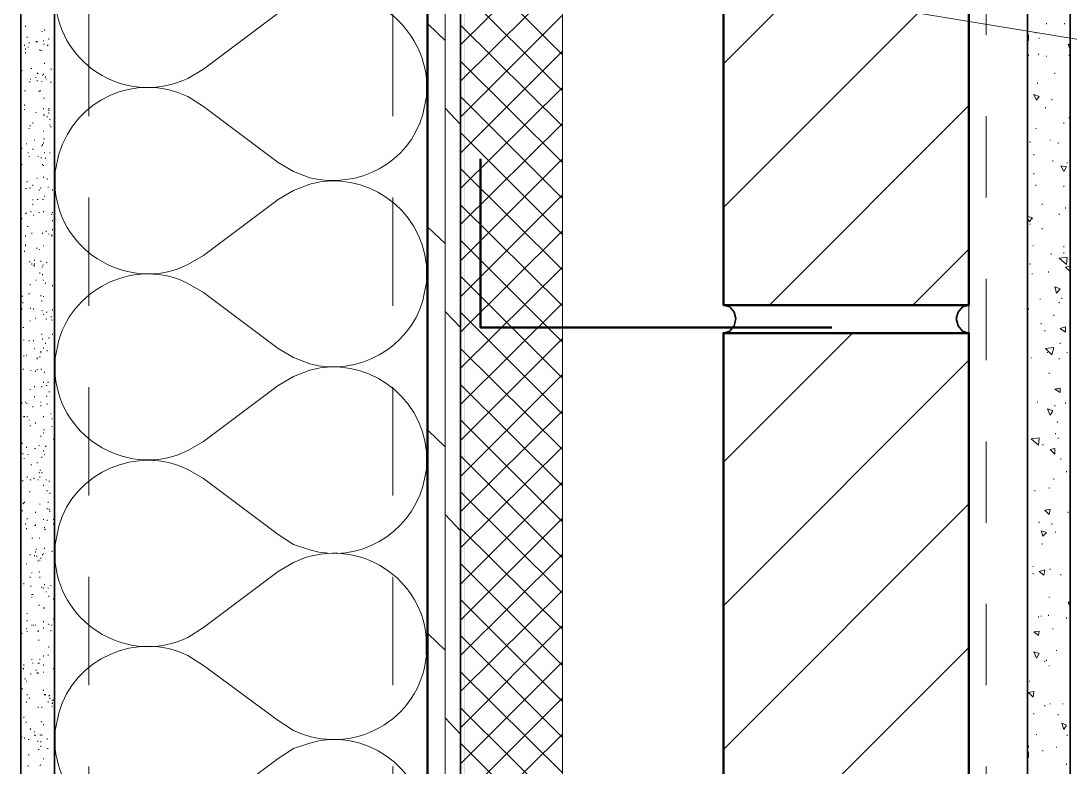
# Model space of a CAD drawing. Header units: inches. Extents: x 5 to 516, y -193 to 129.
# Drawn here: x 339.99 to 341.281, y -39.836 to -38.918 of the extents above; entities that cross this region are included whole.
import ezdxf

# ---------------------------------------------------------------- set-up
doc = ezdxf.new("R2010")
doc.units = ezdxf.units.IN
doc.header["$MEASUREMENT"] = 0
doc.linetypes.add('PDF_IMPORT', pattern=[1, 0.8, -0.2])
doc.layers.add('PDF5_Geometry', color=7, linetype='Continuous')
doc.layers.add('PDF5_Solid Fills', color=7, linetype='Continuous')

msp = doc.modelspace()

# ---------------------------------------------------------------- hatches: boundary and pattern name
at = {"layer": 'PDF5_Solid Fills', "transparency": 33554559}
msp.add_hatch(color=256, dxfattribs=at).paths.add_polyline_path([(340.5365054, -43.3156769), (340.5321397, -43.3156769), (340.5321397, -44.6301215), (340.5365841, -44.625677), (340.536584, -25.9690092), (340.5354729, -25.9690092)])

# ---------------------------------------------------------------- linework, layer by layer
at = {"layer": 'PDF5_Geometry', "lineweight": 35}
for points in [[(340.4899169, -44.6356774), (340.4899169, -25.9690092), (340.531028, -25.9690092), (340.531028, -44.6356774)], [(339.9899169, -44.5945657), (339.9899169, -32.0101203), (340.031028, -32.0101203), (340.031028, -44.5945657)], [(341.2810276, -35.3445649), (341.2810276, -44.1356768), (341.2288053, -44.1356768), (341.2288053, -35.3445649)]]:
    msp.add_lwpolyline(points, close=True, dxfattribs=at)
at = {"layer": 'PDF5_Geometry', "lineweight": 15}
for points in [[(340.4910291, -44.6356768), (340.4910291, -25.9690086)], [(340.5121382, -44.6356768), (340.5121382, -25.9690086)], [(340.8543601, -38.9712324), (341.1565824, -38.6690101)], [(340.5310275, -38.9478989), (340.6565831, -38.8234544)], [(340.6565836, -38.9601206), (340.531028, -38.834565)], [(340.6532515, -38.8356767), (344.1365853, -39.40901), (344.6365853, -39.40901)], [(340.8543601, -39.1478987), (341.1565824, -38.8456764)], [(340.5310275, -38.9923432), (340.6565831, -38.8678987)], [(340.6565836, -39.0045655), (340.531028, -38.8790099)], [(340.5310275, -39.0367875), (340.6565831, -38.911232)], [(339.9954743, -38.9245651), (339.9954743, -38.9256761)], [(340.5121382, -38.9423435), (340.4910271, -38.9223435)], [(340.6565836, -39.0478988), (340.531028, -38.9234543)], [(341.2521376, -38.9223432), (341.2521376, -38.9212321)], [(341.2743634, -38.9223432), (341.2743634, -38.9212321)], [(339.9976965, -38.9390095), (339.9976965, -38.9378984)], [(340.0154743, -38.9312317), (340.0165854, -38.9312317)], [(340.0188076, -38.9301207), (340.0188076, -38.9290096)], [(341.2299163, -38.9356766), (341.2288052, -38.9356766)], [(341.2299163, -38.9356769), (341.2299163, -38.9423435), (341.2288052, -38.9423435)], [(341.2388048, -38.9334539), (341.2388048, -38.9323428)], [(341.2432491, -38.9401208), (341.2432491, -38.9390097)], [(339.9943631, -38.9490094), (339.9943631, -38.9478983)], [(339.9954743, -38.9523429), (339.9954743, -38.9534539)], [(339.9988076, -38.9501207), (339.9988076, -38.9512318)], [(339.9999187, -38.9456762), (339.9999187, -38.9445651)], [(340.0088076, -38.9445651), (340.0088076, -38.943454)], [(340.0099187, -38.943454), (340.0099187, -38.9445651)], [(340.0176965, -38.9423427), (340.0176965, -38.943454)], [(340.0188076, -38.9467872), (340.0176965, -38.9467872)], [(340.023252, -38.9478983), (340.0221409, -38.9490094)], [(340.0243631, -38.9412316), (340.0243631, -38.9401206)], [(341.2810276, -38.9534542), (341.2788053, -38.9467875)], [(341.2810276, -38.9478989), (341.2788053, -38.9467878)], [(339.9954743, -38.9567874), (339.9954743, -38.9578985)], [(340.013252, -38.954565), (340.013252, -38.9534539)], [(340.0143631, -38.954565), (340.0154743, -38.954565)], [(340.5310275, -39.0812324), (340.6565831, -38.9556769)], [(341.2299163, -38.9612317), (341.2299163, -38.9601205)], [(341.2421414, -38.9601206), (341.2421414, -38.9590095)], [(341.2521376, -38.9623427), (341.2521376, -38.9612316)], [(341.2799154, -38.9612317), (341.2799154, -38.9601205)], [(340.0021409, -38.9767871), (340.0032521, -38.9767871)], [(340.0188076, -38.9712318), (340.0188076, -38.9701205)], [(340.0265854, -38.9778985), (340.0276965, -38.9778985)], [(340.6565836, -39.0923431), (340.531028, -38.9678986)], [(339.9910298, -38.9801206), (339.9910298, -38.9790096)], [(340.0021409, -38.9901205), (340.0010298, -38.9901205)], [(340.0088076, -38.9878984), (340.0076965, -38.9878984)], [(340.0110298, -38.9823428), (340.0099187, -38.9834538)], [(340.0099187, -38.9923429), (340.0099187, -38.9912316)], [(340.0165854, -38.9856762), (340.0165854, -38.9845652)], [(340.0176965, -38.9845652), (340.0176965, -38.9834538)], [(340.0199187, -38.9867873), (340.0199187, -38.9878984)], [(340.0210298, -38.9901205), (340.0210298, -38.9890094)], [(341.2621383, -38.9834541), (341.2621383, -38.982343)], [(339.9999187, -38.993454), (340.0010298, -38.993454)], [(340.0154743, -38.993454), (340.0154743, -38.9923429)], [(340.0265854, -38.993454), (340.0265854, -38.9945651)], [(340.5310275, -39.1245651), (340.6565831, -39.0001207)], [(341.2410292, -38.9956764), (341.2410292, -38.9945653)], [(339.9943631, -39.0045649), (339.9954743, -39.0045649)], [(340.0121409, -39.0056763), (340.0121409, -39.0045649)], [(340.0143631, -39.0045649), (340.013252, -39.0045649)], [(340.0188076, -39.013454), (340.0176965, -39.013454)], [(340.1954743, -39.011232), (340.2143632, -39.0234542), (340.3065854, -39.0923431), (340.3254743, -39.1034542), (340.3454743, -39.111232)], [(340.6565836, -39.136788), (340.531028, -39.0112324)], [(341.2432491, -39.0112319), (341.2365824, -39.0090097)], [(341.2432503, -39.0112317), (341.239917, -39.0156762), (341.2365837, -39.0090095)], [(341.2588062, -39.0156762), (341.2588062, -39.014565)], [(339.9899187, -39.0190094), (339.9899187, -39.0178983)], [(339.9943631, -39.0223428), (339.9943631, -39.0212318)], [(339.9943631, -39.0267874), (339.9943631, -39.0278984)], [(340.0176965, -39.0267874), (340.0176965, -39.025676)], [(340.0243631, -39.0267874), (340.0243631, -39.025676)], [(340.0243631, -39.0290095), (340.0243631, -39.0278984)], [(340.5310275, -39.0456761), (340.5121386, -39.0256761)], [(340.9110279, -39.2678983), (341.1565835, -39.0223427)], [(341.2510299, -39.0256769), (341.2510299, -39.0245658)], [(340.0088076, -39.0312316), (340.0076965, -39.0312316)], [(340.0176965, -39.0334541), (340.0188076, -39.0345651)], [(340.0221409, -39.0367872), (340.0221409, -39.0356762)], [(340.0243631, -39.0312316), (340.0243631, -39.0323427)], [(340.0254743, -39.0401207), (340.0254743, -39.0390094)], [(341.2799154, -39.0378986), (341.2799154, -39.0367875)], [(339.9999187, -39.0512317), (339.9999187, -39.0501206)], [(340.0010298, -39.0478985), (340.0010298, -39.0467871)], [(340.0043631, -39.044565), (340.0043631, -39.0434539)], [(340.0176965, -39.0545652), (340.0176965, -39.0534538)], [(340.0254743, -39.0467871), (340.0254743, -39.0456761)], [(340.0265854, -39.0490095), (340.0265854, -39.0478985)], [(340.5310275, -39.16901), (340.6565831, -39.0445656)], [(340.6565836, -39.1812318), (340.531028, -39.0556762)], [(341.2388048, -39.051232), (341.2388048, -39.0501208)], [(341.2732512, -39.044565), (341.2732512, -39.0434539)], [(339.9899187, -39.063454), (339.9899187, -39.0623429)], [(339.9965854, -39.0701206), (339.9965854, -39.0690096)], [(340.0065853, -39.064565), (340.0065853, -39.0656761)], [(340.0188076, -39.063454), (340.0176965, -39.063454)], [(340.0176965, -39.0690096), (340.0176965, -39.0678985)], [(341.2321407, -39.0678985), (341.2321407, -39.0667874)], [(341.2565818, -39.0656764), (341.2565818, -39.0645653)], [(341.2665826, -39.0690096), (341.2665826, -39.0678985)], [(339.9910298, -39.0745649), (339.9910298, -39.0756762)], [(339.9988076, -39.0801205), (339.9988076, -39.0812316)], [(340.0043631, -39.0767873), (340.0043631, -39.0756762)], [(340.0154743, -39.0723428), (340.0154743, -39.0712317)], [(340.0165854, -39.0701206), (340.0165854, -39.0712317)], [(340.0188076, -39.0812316), (340.0188076, -39.0801205)], [(340.0254743, -39.0801205), (340.0254743, -39.0812316)], [(339.9910298, -39.0956763), (339.9910298, -39.094565)], [(339.9999187, -39.0856761), (339.9999187, -39.0845651)], [(340.0110298, -39.0856761), (340.0110298, -39.0845651)], [(340.0154743, -39.0867872), (340.0143631, -39.0867872)], [(340.0165854, -39.0956763), (340.0165854, -39.094565)], [(340.0199187, -39.0867872), (340.0199187, -39.0878983)], [(340.0365854, -39.0823431), (340.0321409, -39.1034542), (340.0321409, -39.1256764)], [(340.4910291, -39.0890099), (340.489918, -39.0867877)], [(340.5310275, -39.2134544), (340.6565831, -39.0878988)], [(341.2365849, -39.0834546), (341.2365849, -39.0823435)], [(341.2599184, -39.091232), (341.2599184, -39.0901209)], [(341.2776955, -39.0934542), (341.2776955, -39.0923431)], [(340.0176965, -39.0967874), (340.0176965, -39.0956763)], [(340.0310298, -39.1078983), (340.0310298, -39.1067872)], [(340.6565836, -39.2245656), (340.531028, -39.1001211)], [(341.2365849, -39.1067875), (341.2365849, -39.1056764)], [(341.2765833, -39.0978984), (341.2699166, -39.0967873)], [(341.2765846, -39.0978988), (341.2732512, -39.1034543), (341.2699179, -39.0967877)], [(339.9976965, -39.1167874), (339.9976965, -39.115676)], [(340.0043631, -39.1212317), (340.0043631, -39.1201206)], [(340.0099187, -39.1123428), (340.0099187, -39.1112318)], [(340.0176965, -39.1112318), (340.0176965, -39.1101207)], [(340.0221409, -39.1134539), (340.0221409, -39.1123428)], [(340.3454743, -39.1190095), (340.3254743, -39.1267873), (340.3065854, -39.1378984)], [(341.2388048, -39.1212319), (341.2388048, -39.1201208)], [(339.9954743, -39.1245651), (339.9965854, -39.1245651)], [(340.0010298, -39.1245651), (340.0010298, -39.1234541)], [(340.0121409, -39.1267873), (340.0121409, -39.1256762)], [(340.0143631, -39.1245651), (340.0143631, -39.1234541)], [(340.0188076, -39.134565), (340.0188076, -39.133454)], [(340.023252, -39.1223427), (340.023252, -39.1234541)], [(340.0288076, -39.1267873), (340.0288076, -39.1256762)], [(340.5310275, -39.2578987), (340.6565831, -39.1323431)], [(341.2732512, -39.122343), (341.2732512, -39.1212319)], [(340.0043631, -39.1390096), (340.0043631, -39.1378985)], [(340.0043631, -39.1445652), (340.0043631, -39.1434538)], [(340.0099187, -39.1378985), (340.0110298, -39.1378985)], [(340.0176965, -39.1378985), (340.0165854, -39.1378985)], [(340.1954743, -39.2178987), (340.2143632, -39.2067876), (340.3065854, -39.1378987)], [(340.6565836, -39.2690099), (340.531028, -39.1445655)], [(341.2465856, -39.1445655), (341.2465856, -39.1434543)], [(339.9965854, -39.1545651), (339.9954743, -39.1556761)], [(340.0021409, -39.153454), (340.0021409, -39.1523429)], [(340.0054743, -39.1578983), (340.0054743, -39.1567872)], [(340.0121409, -39.1545651), (340.0121409, -39.153454)], [(340.0176965, -39.153454), (340.0176965, -39.1523429)], [(340.0276965, -39.1567872), (340.0276965, -39.1556761)], [(340.0288076, -39.1545651), (340.0288076, -39.153454)], [(341.2343605, -39.1601209), (341.228805, -39.1590098)], [(341.2676948, -39.1567872), (341.2676948, -39.1556761)], [(341.2754711, -39.1490097), (341.2754711, -39.1478986)], [(339.9899187, -39.1601207), (339.9899187, -39.1612317)], [(339.9910298, -39.1623428), (339.9910298, -39.1612317)], [(339.9988076, -39.1712316), (339.9976965, -39.1712316)], [(340.0288076, -39.1645649), (340.0288076, -39.1634539)], [(341.2343618, -39.1601213), (341.2310285, -39.1656768), (341.2288062, -39.1612324)], [(341.2321407, -39.16901), (341.2321407, -39.1678989)], [(341.2343605, -39.1623431), (341.2343605, -39.161232)], [(339.9954743, -39.1834539), (339.9954743, -39.1823428)], [(340.0032521, -39.1801207), (340.0032521, -39.1790096)], [(340.0165854, -39.1801207), (340.0165854, -39.1790096)], [(340.0210298, -39.1778983), (340.0210298, -39.1767872)], [(340.0243631, -39.1812318), (340.0243631, -39.1801207)], [(340.0276965, -39.1834539), (340.0276965, -39.1823428), (340.0276965, -39.1812318)], [(340.0288076, -39.1745651), (340.0288076, -39.1756761)], [(340.5121382, -39.1923436), (340.4910271, -39.1723436)], [(340.5310275, -39.301232), (340.6565831, -39.1767875)], [(341.2465856, -39.1745654), (341.2465856, -39.1734543)], [(341.2810276, -39.1756764), (341.2810276, -39.1745653)], [(339.9954743, -39.1934541), (339.9954743, -39.1945651), (339.9954743, -39.1956762)], [(340.0088076, -39.1978983), (340.0099187, -39.1978983)], [(340.0176965, -39.1945651), (340.0176965, -39.1956762)], [(340.6565836, -39.3134543), (340.531028, -39.1878987)], [(341.2354727, -39.1956768), (341.2354727, -39.1945656)], [(341.2732512, -39.1967878), (341.2732512, -39.1956767)], [(339.9943631, -39.2023429), (339.9943631, -39.2012318)], [(340.0121409, -39.1990094), (340.0121409, -39.2001207)], [(341.0876953, -39.2678983), (341.1565842, -39.1990094)], [(341.257694, -39.2056763), (341.257694, -39.2045652)], [(341.2776944, -39.2090098), (341.2765833, -39.2178986), (341.2676944, -39.2101209)], [(341.2776955, -39.2090095), (341.2676955, -39.2101207)], [(341.2732512, -39.2045653), (341.2732512, -39.2034542)], [(340.0010298, -39.2145651), (339.9999187, -39.2145651)], [(340.0032521, -39.2178984), (340.0032521, -39.2167873)], [(340.0054743, -39.2190094), (340.0065853, -39.2201205)], [(340.0065853, -39.2134538), (340.0065853, -39.2123427)], [(340.0065853, -39.2167873), (340.0065853, -39.2178984)], [(340.0143631, -39.2145651), (340.0143631, -39.2134538)], [(340.0165854, -39.2212318), (340.0154743, -39.2212318)], [(340.0176965, -39.2190094), (340.0165854, -39.2190094)], [(340.0221409, -39.2156762), (340.0210298, -39.2156762)], [(340.4843632, -39.2623428), (340.4888076, -39.2401206), (340.4888076, -39.2190095)], [(340.5310275, -39.3456763), (340.6565831, -39.2212319)], [(341.2321407, -39.2178986), (341.2321407, -39.2167875)], [(341.2810276, -39.2201213), (341.275472, -39.2212324)], [(341.2810276, -39.2267877), (341.275472, -39.2212322)], [(341.2765833, -39.2223435), (341.2765833, -39.2212324)], [(340.0088076, -39.2378984), (340.0088076, -39.2367873)], [(340.013252, -39.2278985), (340.013252, -39.2290096)], [(340.0165854, -39.2312317), (340.0165854, -39.2301207)], [(340.0176965, -39.2367873), (340.0176965, -39.2378984)], [(340.6565836, -39.3578986), (340.531028, -39.232343)], [(341.2343605, -39.2301209), (341.2343605, -39.2290098)], [(341.254362, -39.2278988), (341.254362, -39.2267877)], [(340.0010298, -39.243454), (340.0010298, -39.2423429)], [(340.0199187, -39.2412316), (340.0199187, -39.2401205)], [(340.0288076, -39.243454), (340.0288076, -39.2445651)], [(340.1954743, -39.2412317), (340.2143632, -39.2523428), (340.3065854, -39.3212317), (340.3254743, -39.3323428), (340.3454743, -39.3401206)], [(341.268807, -39.2478991), (341.2621403, -39.2456769)], [(341.2688071, -39.2478989), (341.2643627, -39.2534544), (341.2621405, -39.2456767)], [(339.9910298, -39.2567874), (339.9921409, -39.2567874)], [(339.9999187, -39.2545649), (339.9999187, -39.2534539)], [(340.0143631, -39.2567874), (340.0143631, -39.2556763)], [(340.0154743, -39.263454), (340.0154743, -39.262343)], [(340.0176965, -39.2567874), (340.0176965, -39.2578984)], [(340.0310298, -39.2590095), (340.0310298, -39.2578984)], [(341.2443613, -39.2612319), (341.2443613, -39.2601208)], [(341.2710268, -39.2601208), (341.2710268, -39.2590097)], [(339.9910298, -39.2734539), (339.9910298, -39.2723429)], [(339.9921409, -39.2645651), (339.9921409, -39.2656762)], [(340.0010298, -39.2712318), (340.0021409, -39.2723429)], [(340.0054743, -39.2734539), (340.0054743, -39.2723429)], [(340.0165854, -39.274565), (340.0154743, -39.274565)], [(340.0288076, -39.274565), (340.0288076, -39.2734539)], [(340.0310298, -39.2712318), (340.0310298, -39.2701207)], [(340.5310275, -39.3901212), (340.6565831, -39.2656768)], [(341.2299163, -39.2734542), (341.2299163, -39.2723431)], [(341.2676948, -39.2656762), (341.2676948, -39.2645651)], [(340.0010298, -39.2878983), (340.0010298, -39.2867873)], [(340.0076965, -39.2845651), (340.0076965, -39.2834541)], [(340.0176965, -39.2790095), (340.0176965, -39.2801206)], [(340.0210298, -39.2767874), (340.0221409, -39.2767874)], [(340.0210298, -39.2856762), (340.0210298, -39.2845651)], [(340.0265854, -39.2823427), (340.0276965, -39.2823427)], [(340.0276965, -39.2856762), (340.0276965, -39.2867873)], [(340.5310275, -39.2956761), (340.5121386, -39.2756761)], [(340.6565836, -39.4023429), (340.531028, -39.2767874)], [(341.2610261, -39.2812322), (341.2610261, -39.2801211)], [(339.993252, -39.2956761), (339.9921409, -39.2956761)], [(341.2454734, -39.2912318), (341.2454734, -39.2901207)], [(341.2499177, -39.3001209), (341.2499177, -39.2990098)], [(341.2754711, -39.294565), (341.2688044, -39.2967872)], [(341.2754711, -39.2945653), (341.2754711, -39.301232), (341.2688044, -39.2967875)], [(339.993252, -39.3101205), (339.993252, -39.3112319)], [(339.9999187, -39.3123429), (339.9999187, -39.3112319)], [(340.0054743, -39.3123429), (340.0054743, -39.3112319)], [(340.0154743, -39.3045652), (340.0154743, -39.3034538)], [(340.0165854, -39.3101205), (340.0165854, -39.3090094)], [(340.0243631, -39.3078984), (340.0243631, -39.3090094)], [(340.0288076, -39.3034538), (340.0288076, -39.3045652)], [(340.0365854, -39.3112317), (340.0321409, -39.333454), (340.0321409, -39.3545651)], [(340.5310275, -39.434565), (340.6565831, -39.3090094)], [(340.8543601, -39.4612317), (341.013249, -39.3023428)], [(340.0065853, -39.3223428), (340.0065853, -39.3212317)], [(340.0143631, -39.3267873), (340.0143631, -39.3256763), (340.0143631, -39.3245649)], [(340.0176965, -39.3212317), (340.0176965, -39.3201207)], [(340.0199187, -39.3156761), (340.0199187, -39.314565)], [(340.0221409, -39.3245649), (340.0221409, -39.3234539)], [(340.6565836, -39.4456768), (340.531028, -39.3212323)], [(341.2610261, -39.3201207), (341.2510261, -39.3212318)], [(341.2610285, -39.3201209), (341.2588062, -39.3290098), (341.2510285, -39.321232)], [(341.2532498, -39.3267876), (341.2532498, -39.3256765)], [(341.268807, -39.3156764), (341.268807, -39.3145653)], [(341.2776955, -39.3267876), (341.2776955, -39.3256765)], [(339.993252, -39.3301205), (339.993252, -39.3312316)], [(339.9965854, -39.3301205), (339.9965854, -39.3290095)], [(340.0099187, -39.3345651), (340.0099187, -39.333454), (340.0099187, -39.332343)], [(340.013252, -39.332343), (340.013252, -39.3312316)], [(340.4910291, -39.3390099), (340.489918, -39.3367877)], [(340.8543601, -39.6378991), (341.1565824, -39.3356769)], [(341.2332483, -39.3334546), (341.2332483, -39.3323435)], [(341.2676948, -39.3345657), (341.2676948, -39.3334545)], [(339.9921409, -39.3467874), (339.993252, -39.3467874)], [(340.0021409, -39.3490095), (340.0021409, -39.3478984)], [(340.0076965, -39.3501206), (340.0076965, -39.3490095)], [(340.0099187, -39.3478984), (340.0099187, -39.3467874)], [(340.0154743, -39.3467874), (340.0143631, -39.3467874)], [(340.0188076, -39.3512316), (340.0188076, -39.3501206)], [(340.3454743, -39.3478987), (340.3254743, -39.3556765), (340.3065854, -39.3667876)], [(341.2554742, -39.3523433), (341.2554742, -39.3512322)], [(340.0176965, -39.3634539), (340.0176965, -39.3623429)], [(340.023252, -39.3623429), (340.023252, -39.3634539)], [(340.5310275, -39.4790099), (340.6565831, -39.3534543)], [(340.6565836, -39.4901205), (340.531028, -39.3656761)], [(340.0010298, -39.3723428), (340.0010298, -39.3712317)], [(340.0065853, -39.3678985), (340.0065853, -39.3690096)], [(340.0154743, -39.3690096), (340.0154743, -39.3678985)], [(340.0221409, -39.3667874), (340.0210298, -39.3667874)], [(340.0243631, -39.3745652), (340.0254743, -39.3745652)], [(340.1954743, -39.4467873), (340.2143632, -39.4356762), (340.3065854, -39.3667873)], [(341.268807, -39.3701207), (341.268807, -39.3756762), (341.2621403, -39.3712318)], [(341.268807, -39.3701209), (341.2621403, -39.371232)], [(341.2665826, -39.371232), (341.2665826, -39.3701209)], [(339.9910298, -39.3890096), (339.9910298, -39.3878985)], [(339.9954743, -39.3878985), (339.9954743, -39.3867872)], [(339.9976965, -39.3890096), (339.9965854, -39.3890096)], [(340.0065853, -39.3812318), (340.0065853, -39.3801205)], [(340.0143631, -39.3878985), (340.0143631, -39.3867872)], [(340.0143631, -39.3923428), (340.0143631, -39.3912317)], [(340.0221409, -39.3801205), (340.0210298, -39.3801205)], [(340.0221409, -39.3901206), (340.0221409, -39.3890096)], [(341.2410292, -39.3878991), (341.2410292, -39.386788)], [(341.2621383, -39.3923433), (341.2621383, -39.3912322)], [(341.2754711, -39.3890101), (341.2754711, -39.387899)], [(339.993252, -39.4056761), (339.993252, -39.4045651)], [(339.9943631, -39.4045651), (339.9943631, -39.4056761)], [(339.9976965, -39.4056761), (339.9976965, -39.4045651)], [(340.0043631, -39.3934538), (340.0043631, -39.3923428)], [(340.0176965, -39.4056761), (340.0176965, -39.4045651)], [(340.0265854, -39.4023429), (340.0265854, -39.4012319)], [(340.5310275, -39.5223432), (340.6565831, -39.3978987)], [(341.2599152, -39.3978985), (341.2565818, -39.403454), (341.2532485, -39.3956762)], [(341.2599184, -39.3978987), (341.2532518, -39.3956765)], [(339.9999187, -39.4101207), (339.9999187, -39.4090096)], [(340.0010298, -39.4167874), (340.0010298, -39.4156763)], [(340.0076965, -39.4134539), (340.0076965, -39.4123428)], [(340.0288076, -39.4078983), (340.0276965, -39.4078983)], [(340.0276965, -39.4178984), (340.0276965, -39.4167874)], [(340.6565836, -39.5345654), (340.531028, -39.4090099)], [(341.2654749, -39.4123431), (341.2654749, -39.411232)], [(340.0143631, -39.4301207), (340.0143631, -39.4290096)], [(340.0176965, -39.4212316), (340.0188076, -39.4212316)], [(340.0176965, -39.4256762), (340.0176965, -39.4245651)], [(340.0310298, -39.4267872), (340.0310298, -39.4256762), (340.0310298, -39.4245651)], [(340.5121382, -39.4423436), (340.4910271, -39.4223436)], [(341.2632505, -39.4267875), (341.2632505, -39.4256764)], [(339.9910298, -39.4378985), (339.9921409, -39.4378985)], [(339.9965854, -39.4434541), (339.9965854, -39.4423427)], [(340.0121409, -39.4412317), (340.0121409, -39.4401206)], [(340.0210298, -39.4412317), (340.0199187, -39.4423427)], [(340.0299187, -39.4323429), (340.0299187, -39.4334539)], [(340.5310275, -39.5667875), (340.6565831, -39.442343)], [(341.2432491, -39.4312318), (341.2332491, -39.4323429)], [(341.2432525, -39.431232), (341.2421414, -39.4401209), (341.2332525, -39.4323431)], [(341.2476933, -39.4401209), (341.2476933, -39.4390098)], [(341.2665826, -39.4323429), (341.2665826, -39.4312317)], [(339.9921409, -39.4512318), (339.9921409, -39.4501208)], [(339.9988076, -39.4523429), (339.9988076, -39.4512318)], [(340.0076965, -39.4445651), (340.0065853, -39.4445651)], [(340.0154743, -39.454565), (340.0154743, -39.4556761)], [(340.0176965, -39.4478983), (340.0176965, -39.4467873)], [(340.0188076, -39.4512318), (340.0188076, -39.4523429)], [(340.4843632, -39.491232), (340.4888076, -39.4701209), (340.4888076, -39.4478987)], [(340.6565836, -39.5790098), (340.531028, -39.4534542)], [(341.2621383, -39.4445654), (341.2621383, -39.4512321), (341.2565828, -39.4456765)], [(341.2621383, -39.4445657), (341.2565828, -39.4456768)], [(339.9943631, -39.4567874), (339.993252, -39.4567874)], [(340.0021409, -39.4645652), (340.0032521, -39.4645652)], [(340.0099187, -39.4623428), (340.0099187, -39.4612317)], [(341.2699192, -39.4578985), (341.2699192, -39.4567874)], [(339.9976965, -39.4801207), (339.9976965, -39.4790096)], [(340.0065853, -39.4812317), (340.0054743, -39.4812317)], [(340.0121409, -39.4745651), (340.0121409, -39.473454)], [(340.0143631, -39.4712319), (340.013252, -39.4712319)], [(340.013252, -39.4801207), (340.013252, -39.4790096)], [(340.0154743, -39.4745651), (340.0154743, -39.473454)], [(340.1954743, -39.4701209), (340.2143632, -39.481232), (340.3065854, -39.5501209), (340.3254743, -39.5623432), (340.3454743, -39.5690098)], [(341.2610261, -39.4823431), (341.2610261, -39.481232)], [(341.2765833, -39.4734546), (341.2765833, -39.4723434)], [(339.9921409, -39.4834539), (339.9921409, -39.4845652)], [(340.0021409, -39.4823428), (340.0010298, -39.4834539)], [(340.0110298, -39.4823428), (340.0110298, -39.4834539)], [(340.0176965, -39.4901205), (340.0176965, -39.4890095)], [(340.0210298, -39.4834539), (340.0210298, -39.4823428)], [(340.0254743, -39.4845652), (340.0243631, -39.4845652)], [(340.5310275, -39.6112324), (340.6565831, -39.4856768)], [(341.2554742, -39.4934543), (341.2554742, -39.4923432)], [(340.0010298, -39.4978983), (339.9999187, -39.4978983)], [(340.0221409, -39.4967872), (340.0221409, -39.4956762)], [(340.0254743, -39.5001207), (340.0254743, -39.4990096)], [(340.6565836, -39.622343), (340.531028, -39.4978986)], [(341.2376971, -39.4967875), (341.2376971, -39.4956764)], [(339.993252, -39.5112317), (339.9921409, -39.512343)], [(339.9943631, -39.5101206), (339.9943631, -39.5112317)], [(340.013252, -39.5134541), (340.013252, -39.512343)], [(340.0221409, -39.5190094), (340.0221409, -39.5178983)], [(340.023252, -39.5112317), (340.023252, -39.5101206)], [(340.0243631, -39.5190094), (340.0254743, -39.5190094)], [(340.8543601, -39.8145654), (341.1565824, -39.5123431)], [(341.2565818, -39.51901), (341.2499152, -39.5201211)], [(341.2565853, -39.5190102), (341.2554742, -39.5256769), (341.2499186, -39.5201214)], [(339.9921409, -39.5212318), (339.9910298, -39.5212318)], [(339.9976965, -39.5312317), (339.9976965, -39.5301206)], [(340.0076965, -39.5234539), (340.0076965, -39.5223429)], [(340.0176965, -39.5312317), (340.0176965, -39.5323427)], [(340.0221409, -39.5334541), (340.0221409, -39.5323427)], [(340.0254743, -39.5223429), (340.0254743, -39.5212318)], [(340.0299187, -39.5323427), (340.0299187, -39.5312317)], [(340.5310275, -39.5456761), (340.5121386, -39.5256761)], [(340.5310275, -39.6556762), (340.6565831, -39.5301206)], [(341.2788077, -39.5234542), (341.2788077, -39.5223431)], [(339.9954743, -39.5378984), (339.9954743, -39.5367873)], [(339.9965854, -39.543454), (339.9965854, -39.5423429)], [(340.0076965, -39.5378984), (340.0076965, -39.5390094), (340.0065853, -39.5390094)], [(340.0188076, -39.5412318), (340.0188076, -39.5423429)], [(340.0199187, -39.543454), (340.0188076, -39.544565)], [(340.0299187, -39.5378984), (340.0299187, -39.5367873)], [(340.0310298, -39.5356762), (340.0310298, -39.5345652)], [(340.0365854, -39.5401209), (340.0321409, -39.5623432), (340.0321409, -39.5845654)], [(340.6565836, -39.6667879), (340.531028, -39.5423435)], [(341.2432491, -39.5356765), (341.2432491, -39.5345654)], [(341.2521376, -39.5478988), (341.2454709, -39.5456766)], [(341.2521378, -39.5478986), (341.2476933, -39.5523431), (341.2454711, -39.5456764)], [(341.2588062, -39.5378986), (341.2588062, -39.5367875)], [(340.0032521, -39.5545652), (340.0043631, -39.5545652)], [(340.013252, -39.5545652), (340.0121409, -39.5545652)], [(341.2632505, -39.5478988), (341.2632505, -39.5467877)], [(340.0076965, -39.5723428), (340.0076965, -39.5712318)], [(340.0088076, -39.5678985), (340.0088076, -39.5690096)], [(340.0188076, -39.5678985), (340.0188076, -39.5667872)], [(340.0288076, -39.5701207), (340.0276965, -39.5712318)], [(341.2465856, -39.5623432), (341.2465856, -39.5612321)], [(340.0010298, -39.5756763), (340.0010298, -39.574565)], [(340.0065853, -39.5767874), (340.0065853, -39.5756763)], [(340.0099187, -39.5767874), (340.0088076, -39.5767874)], [(340.0110298, -39.583454), (340.0110298, -39.582343)], [(340.013252, -39.5812316), (340.013252, -39.582343)], [(340.0143631, -39.5801206), (340.0143631, -39.5790095)], [(340.0165854, -39.574565), (340.0165854, -39.5756763)], [(340.0176965, -39.5734539), (340.0176965, -39.574565)], [(340.3254714, -39.5845656), (340.3065825, -39.5956767)], [(340.5310275, -39.69901), (340.6565831, -39.5745655)], [(339.9965854, -39.5856762), (339.9965854, -39.5867872)], [(340.0032521, -39.5978985), (340.0032521, -39.5967874)], [(340.0121409, -39.5967874), (340.0121409, -39.5956763)], [(340.1954743, -39.6767876), (340.2143632, -39.6645654), (340.3065854, -39.5956765)], [(340.4910291, -39.5890099), (340.489918, -39.5867877)], [(340.6565836, -39.7112317), (340.531028, -39.5856762)], [(341.2354727, -39.590121), (341.2354727, -39.5890099)], [(341.2354727, -39.5990095), (341.2354727, -39.5978984)], [(341.2499166, -39.5934539), (341.2488055, -39.6001206), (341.24325, -39.5956762)], [(341.2499177, -39.5934542), (341.243251, -39.5956764)], [(341.2565818, -39.5934542), (341.2565818, -39.5923431)], [(339.993252, -39.6112318), (339.993252, -39.6101208)], [(340.0010298, -39.6023427), (340.0010298, -39.6034541)], [(340.013252, -39.6034541), (340.013252, -39.6023427)], [(340.0188076, -39.6112318), (340.0188076, -39.6123429)], [(341.2699192, -39.6001206), (341.2699192, -39.5990095)], [(340.0021409, -39.614565), (340.0021409, -39.613454)], [(340.0032521, -39.6245652), (340.0032521, -39.6234541)], [(340.0043631, -39.6245652), (340.0043631, -39.6234541)], [(340.0154743, -39.6156761), (340.0154743, -39.614565)], [(340.0176965, -39.6156761), (340.0176965, -39.6167874)], [(340.0210298, -39.6212317), (340.0210298, -39.6201206)], [(340.023252, -39.6156761), (340.023252, -39.6167874)], [(340.0265854, -39.6123429), (340.0265854, -39.613454)], [(340.5310275, -39.7434543), (340.6565831, -39.6190099)], [(339.9899187, -39.633454), (339.9899187, -39.6323429)], [(340.0032521, -39.6278984), (340.0032521, -39.6267873)], [(340.0121409, -39.6378985), (340.0121409, -39.6367872)], [(340.0243631, -39.6256762), (340.0243631, -39.6267873)], [(340.0299187, -39.6301205), (340.0299187, -39.6290094)], [(340.6565836, -39.7556766), (340.531028, -39.6301211)], [(341.2554742, -39.6278984), (341.2554742, -39.6267873)], [(341.2810276, -39.6334543), (341.2788053, -39.6334543)], [(341.2810276, -39.6390102), (341.2788053, -39.6334546)], [(339.9976965, -39.6478984), (339.9976965, -39.6467874)], [(340.0176965, -39.6401207), (340.0188076, -39.6412317)], [(341.254362, -39.6501208), (341.254362, -39.6490097)], [(339.9976965, -39.6556762), (339.9976965, -39.6567872)], [(340.0032521, -39.6623428), (340.0032521, -39.6612318)], [(340.0054743, -39.6623428), (340.0054743, -39.6612318)], [(340.0076965, -39.6623428), (340.0076965, -39.6612318)], [(340.0176965, -39.6578983), (340.0176965, -39.6567872)], [(340.0243631, -39.6612318), (340.0243631, -39.6601207)], [(340.0276965, -39.6623428), (340.0276965, -39.6612318)], [(340.0299187, -39.6545651), (340.0299187, -39.653454)], [(340.5310275, -39.7878987), (340.6565831, -39.6623431)], [(341.2421414, -39.652343), (341.2421414, -39.6512318)], [(341.2454734, -39.6512319), (341.2454734, -39.6501208)], [(341.2765833, -39.653454), (341.2765833, -39.6523429)], [(339.9899187, -39.6690095), (339.9899187, -39.6678984)], [(339.9910298, -39.672343), (339.9910298, -39.6712316)], [(339.9965854, -39.6656763), (339.9965854, -39.6667874)], [(339.9976965, -39.6701206), (339.9976965, -39.6690095)], [(340.0110298, -39.6701206), (340.0110298, -39.6690095), (340.0110298, -39.6678984)], [(340.0176965, -39.664565), (340.0176965, -39.6656763)], [(340.0265854, -39.6690095), (340.0265854, -39.6678984)], [(340.5121382, -39.6923436), (340.4910271, -39.6723436)], [(340.6565836, -39.800121), (340.531028, -39.6745654)], [(341.2432491, -39.6690101), (341.2365824, -39.6701212)], [(341.2432525, -39.6690099), (341.2421414, -39.6745654), (341.2365858, -39.670121)], [(341.2599184, -39.6667879), (341.2599184, -39.6656768)], [(340.0121409, -39.6801207), (340.0110298, -39.6801207)], [(340.0243631, -39.6878985), (340.0243631, -39.6890096)], [(340.4888047, -39.6978989), (340.4888047, -39.6767878)], [(340.4888076, -39.6990101), (340.4888076, -39.677899)], [(340.0176965, -39.7001208), (340.0176965, -39.6990094)], [(340.023252, -39.6990094), (340.023252, -39.6978984)], [(340.1954743, -39.6990101), (340.2143632, -39.7112324), (340.3065854, -39.7790101), (340.3254743, -39.7912324)], [(340.9110279, -39.934565), (341.1565835, -39.6890094)], [(341.2432491, -39.6967879), (341.2365824, -39.6945656)], [(341.2432503, -39.6967876), (341.239917, -39.7023432), (341.2365837, -39.6945654)], [(341.2643627, -39.6934547), (341.2643627, -39.6923436)], [(339.9921409, -39.7145652), (339.993252, -39.7156763)], [(339.993252, -39.7101207), (339.993252, -39.7112317)], [(340.0032521, -39.704565), (340.0032521, -39.703454)], [(340.0043631, -39.7078985), (340.0043631, -39.7090096)], [(340.0110298, -39.7090096), (340.0110298, -39.7078985)], [(340.0121409, -39.7078985), (340.0121409, -39.7090096)], [(340.013252, -39.704565), (340.013252, -39.703454)], [(340.0176965, -39.7101207), (340.0176965, -39.7112317)], [(340.0299187, -39.7156763), (340.0299187, -39.7145652)], [(340.0310298, -39.7067874), (340.0310298, -39.7056761)], [(340.5310275, -39.8323436), (340.6565831, -39.706788)], [(341.2499177, -39.7067875), (341.2499177, -39.7056763)], [(341.2521376, -39.7056764), (341.2521376, -39.7045653)], [(341.2554742, -39.7123428), (341.2554742, -39.7112317)], [(340.0021409, -39.7212319), (340.0021409, -39.7223429)], [(340.0088076, -39.7178984), (340.0088076, -39.7167873)], [(340.0099187, -39.7212319), (340.0099187, -39.7201205)], [(340.0110298, -39.7212319), (340.0110298, -39.7201205)], [(340.0176965, -39.7201205), (340.0176965, -39.7190095)], [(340.6565836, -39.8434542), (340.531028, -39.7190098)], [(339.9910298, -39.7401206), (339.9921409, -39.7401206)], [(339.9954743, -39.7278986), (339.9943631, -39.7278986)], [(339.9965854, -39.7312317), (339.9965854, -39.7301207)], [(341.2310285, -39.731232), (341.2310285, -39.7301209)], [(339.9976965, -39.7478983), (339.9976965, -39.7467872)], [(339.9999187, -39.7512318), (339.9999187, -39.7523429)], [(340.0176965, -39.742343), (340.0176965, -39.7412316)], [(340.0188076, -39.7478983), (340.0188076, -39.7467872)], [(340.0199187, -39.7467872), (340.0199187, -39.7478983)], [(340.0254743, -39.7478983), (340.0243631, -39.7490097)], [(340.0254743, -39.7523429), (340.0254743, -39.7512318)], [(340.5310275, -39.8767873), (340.6565831, -39.7512318)], [(341.2365838, -39.7434546), (341.2354727, -39.7501213), (341.2299172, -39.7445657)], [(341.2365849, -39.7434543), (341.2299183, -39.7445654)], [(339.9965854, -39.7567874), (339.9965854, -39.7556763)], [(340.0110298, -39.7634541), (340.0110298, -39.762343)], [(340.0154743, -39.7634541), (340.0154743, -39.762343)], [(340.023252, -39.7567874), (340.023252, -39.7556763)], [(340.0288076, -39.7534539), (340.0276965, -39.754565)], [(340.0276965, -39.7578985), (340.0288076, -39.7578985), (340.0288076, -39.7567874)], [(340.0276965, -39.7612317), (340.0288076, -39.7612317)], [(340.0299187, -39.754565), (340.0299187, -39.7534539)], [(340.6565836, -39.8878991), (340.531028, -39.7634547)], [(341.2499177, -39.7612319), (341.2499177, -39.7601208)], [(341.2565818, -39.7590098), (341.2565818, -39.7578987)], [(341.272139, -39.7590098), (341.272139, -39.7578987)], [(339.993252, -39.774565), (339.993252, -39.7756761)], [(340.5310275, -39.7956761), (340.5121386, -39.7756761)], [(341.2365849, -39.7712321), (341.2365849, -39.770121)], [(341.2665826, -39.7723432), (341.2665826, -39.7712321)], [(339.9965854, -39.7812317), (339.9954743, -39.7812317)], [(340.0010298, -39.7890095), (340.0021409, -39.7901208)], [(340.0154743, -39.7801206), (340.0143631, -39.7812317)], [(340.0176965, -39.7845652), (340.0176965, -39.7834541)], [(341.2765833, -39.7845655), (341.2710277, -39.7823432)], [(341.2765846, -39.7845652), (341.2732512, -39.7901208), (341.271029, -39.782343)], [(339.9910298, -39.8001207), (339.9910298, -39.7990096)], [(339.9943631, -39.8012317), (339.9943631, -39.8001207)], [(339.9999187, -39.8023428), (339.9988076, -39.8023428)], [(340.0065853, -39.7923429), (340.0065853, -39.793454)], [(340.0065853, -39.7967872), (340.0076965, -39.7978985)], [(340.0110298, -39.8045652), (340.0099187, -39.8045652)], [(340.013252, -39.7967872), (340.0143631, -39.7967872)], [(340.0143631, -39.8056763), (340.0143631, -39.8045652)], [(340.0154743, -39.7978985), (340.0154743, -39.7967872)], [(340.0221409, -39.8023428), (340.0221409, -39.8012317)], [(340.5310275, -39.9201212), (340.6565831, -39.7956767)], [(341.239917, -39.7967878), (341.239917, -39.7956766)], [(341.2776955, -39.7978988), (341.2776955, -39.7967877)], [(340.0121409, -39.8145651), (340.0110298, -39.8145651)], [(340.0143631, -39.8112319), (340.0143631, -39.8101205)], [(340.023252, -39.813454), (340.0221409, -39.813454)], [(340.6565836, -39.9323429), (340.531028, -39.8067873)], [(341.2299163, -39.8112322), (341.2299163, -39.8101211)], [(341.2299163, -39.8123432), (341.2299163, -39.8112321)], [(341.2476933, -39.8167875), (341.2476933, -39.8156764)], [(341.2643627, -39.8123432), (341.2643627, -39.8112321)], [(339.9999187, -39.8212318), (339.9988076, -39.8212318)], [(340.0176965, -39.8267874), (340.0176965, -39.8256763)], [(341.2299163, -39.8178986), (341.2288052, -39.8178986)], [(341.2299163, -39.8178989), (341.2299163, -39.8245655), (341.2288052, -39.8245655)], [(341.2810276, -39.8245655), (341.2810276, -39.8234544)], [(339.9988076, -39.8356762), (339.9988076, -39.8345651)], [(340.0143631, -39.8334541), (340.013252, -39.8345651)], [(341.2765833, -39.8334546), (341.2765833, -39.8323435)]]:
    msp.add_lwpolyline(points, dxfattribs=at)
for points in [[(340.6565836, -44.6356774), (340.6565836, -30.6767868), (340.531028, -30.6767868), (340.531028, -44.6356774)], [(341.2288041, -44.1356768), (341.2288041, -35.3445649), (341.1565818, -35.3445649), (341.1565818, -44.1356768)]]:
    msp.add_lwpolyline(points, close=True, dxfattribs=at)
at = {"layer": 'PDF5_Geometry', "linetype": 'PDF_IMPORT', "lineweight": 15, "ltscale": 0.166667}
for points in [[(340.0732502, -44.6356768), (340.0732502, -32.0523425)], [(340.4476942, -44.6356768), (340.4476942, -32.0523425)]]:
    msp.add_lwpolyline(points, dxfattribs=at)
at = {"layer": 'PDF5_Geometry', "linetype": 'PDF_IMPORT', "lineweight": 15, "ltscale": 0.084444}
msp.add_lwpolyline([(341.1776928, -44.1356768), (341.1776928, -35.3445647)], dxfattribs=at)
at = {"layer": 'PDF5_Geometry', "lineweight": 50}
for points in [[(340.8543601, -39.2678986), (340.8543601, -38.6356763), (341.1565824, -38.6356763), (341.1565824, -39.2678986)], [(340.8543601, -39.9345653), (340.8543601, -39.302343), (341.1565824, -39.302343), (341.1565824, -39.9345653)]]:
    msp.add_lwpolyline(points, close=True, dxfattribs=at)
at = {"layer": 'PDF5_Geometry', "lineweight": 15}
for points in [[(340.0365854, -38.8534545), (340.0321409, -38.8745656), (340.0321409, -38.8967878, 0.521662756), (340.1954743, -38.9890101), (340.2143632, -38.977899), (340.3065854, -38.9090097), (340.3254743, -38.8967875), (340.3454743, -38.8890097, -0.457818154), (340.4888076, -38.9890098), (340.4888076, -39.011232), (340.4843632, -39.0334542)], [(340.0365854, -39.7701212), (340.0321409, -39.7912324), (340.0321409, -39.8134546, 0.521590209), (340.1954743, -39.9056768), (340.2143632, -39.8945657), (340.3065854, -39.8256765), (340.3254743, -39.8134543), (340.3454743, -39.8067876)]]:
    msp.add_lwpolyline(points, format="xyb", dxfattribs=at)
at = {"layer": 'PDF5_Geometry', "lineweight": 50}
msp.add_lwpolyline([(340.9876971, -39.2956761), (340.5554748, -39.2956761), (340.5554748, -39.0878983)], dxfattribs=at)
at = {"layer": 'PDF5_Geometry', "lineweight": 35}
for points in [[(340.8543601, -39.302343), (340.8621379, -39.3001208), (340.8676935, -39.2934542), (340.8699157, -39.2845653), (340.8676935, -39.2767875), (340.8621379, -39.2701208), (340.8543601, -39.2678986)], [(341.1565836, -39.2678983), (341.1488059, -39.2701205), (341.1432503, -39.2767872), (341.1410281, -39.284565), (341.1432503, -39.2934539), (341.1488059, -39.3001205), (341.1565836, -39.3023428)]]:
    msp.add_lwpolyline(points, dxfattribs=at)
at = {"layer": 'PDF5_Geometry', "lineweight": 15}
for points in [[(340.1954743, -39.011232), (340.1300854, -38.9814542), (340.0575854, -39.0139727), (340.0365854, -39.0823431)], [(340.3454743, -39.111232), (340.4048817, -39.1258061), (340.4674558, -39.093232), (340.4843632, -39.0334542)], [(340.4888076, -39.2190095), (340.4830854, -39.1490836), (340.4129002, -39.1005095), (340.3454743, -39.1190095)], [(340.0321409, -39.1256764), (340.0384928, -39.2041024), (340.1250854, -39.2534542), (340.1954743, -39.2178987)], [(340.1954743, -39.2412317), (340.1332335, -39.2097132), (340.0551965, -39.2449354), (340.0365854, -39.3112317)], [(340.3454743, -39.3401206), (340.4035113, -39.356491), (340.4684558, -39.3206947), (340.4843632, -39.2623428)], [(340.4888076, -39.4478987), (340.4830854, -39.3779728), (340.4129002, -39.3293987), (340.3454743, -39.3478987)], [(340.0321409, -39.3545651), (340.0384928, -39.432991), (340.1250854, -39.4823429), (340.1954743, -39.4467873)], [(340.1954743, -39.4701209), (340.1345298, -39.4394543), (340.0544557, -39.4735654), (340.0365854, -39.5401209)], [(340.3454743, -39.5690098), (340.4043261, -39.587195), (340.4678076, -39.5495469), (340.4843632, -39.491232)], [(340.4888047, -39.6767878), (340.4818233, -39.5972137), (340.3965269, -39.5503619), (340.3254714, -39.5845656)], [(340.0321409, -39.5845654), (340.0396965, -39.6628802), (340.1244928, -39.7116024), (340.1954743, -39.6767876)], [(340.1954743, -39.6990101), (340.1332891, -39.6682879), (340.054715, -39.7024916), (340.0365854, -39.7701212)], [(340.3254743, -39.7912324), (340.3959928, -39.8250472), (340.4815298, -39.7794361), (340.4888076, -39.6990101)], [(340.4888076, -39.9056765), (340.4825669, -39.8368432), (340.4124373, -39.7863617), (340.3454743, -39.8067876)]]:
    msp.add_open_spline(points, degree=3, dxfattribs=at)
at = {"layer": 'PDF5_Solid Fills', "lineweight": 15, "transparency": 33554559}
msp.add_solid([(340.5354718, -25.9690092), (340.5365829, -44.6356774), (340.5354718, -44.6356774)], dxfattribs=at)

doc.saveas('drawing.dxf')
